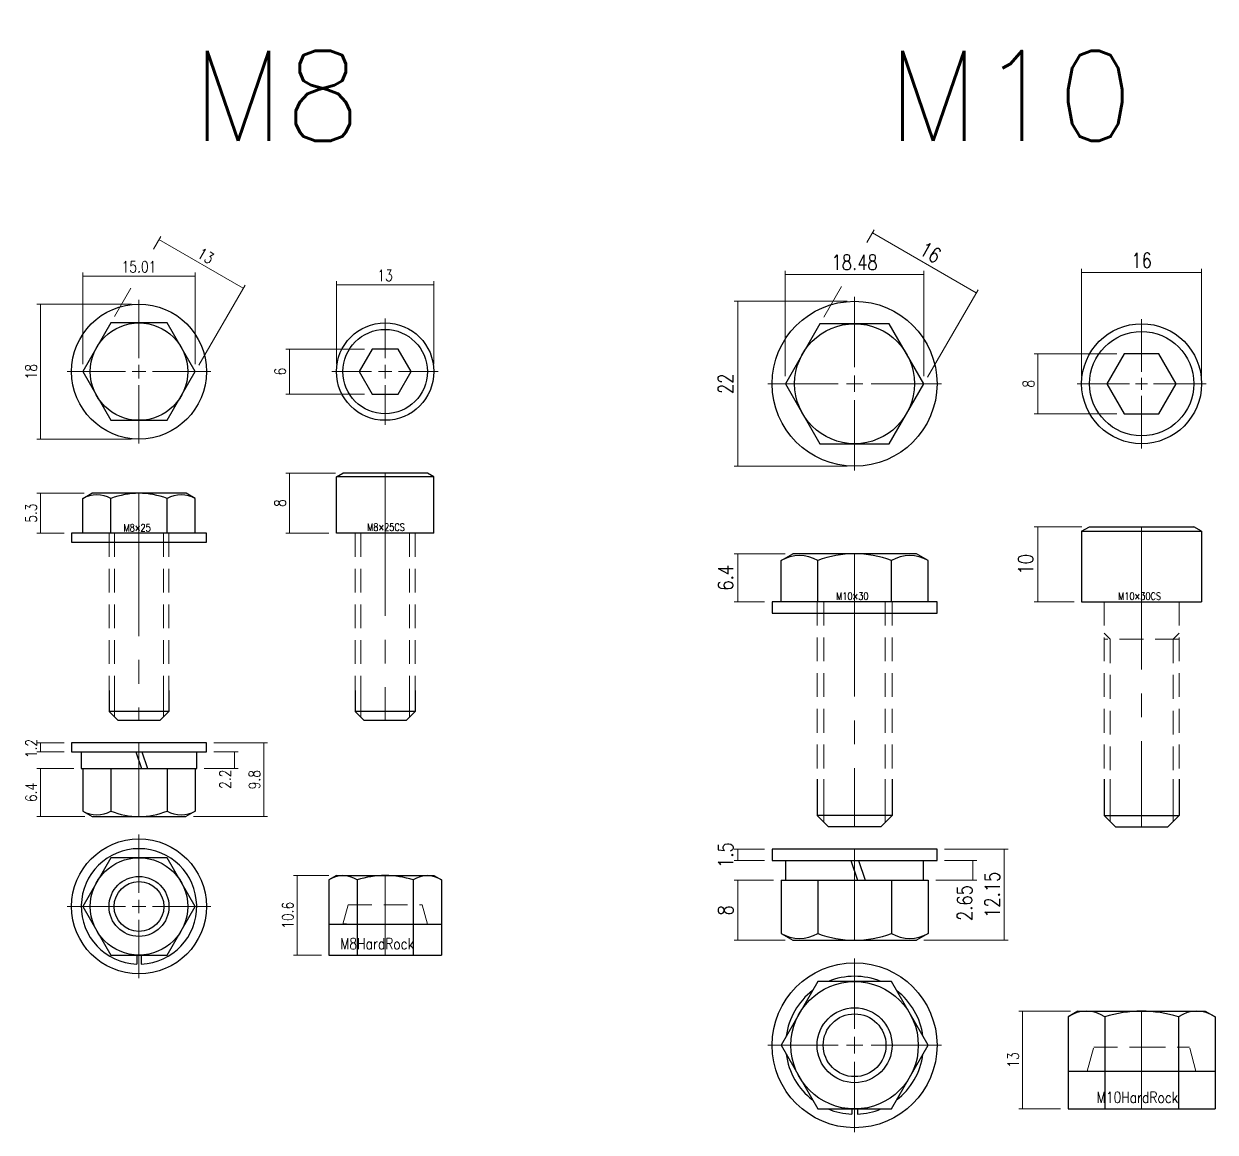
# Model space of a CAD drawing. Header units: millimetres. Extents: x 0 to 10987, y 0 to 7892.
# Drawn here: x 6835.3 to 6994.2, y 6132.2 to 6280 of the extents above; entities that cross this region are included whole.
import ezdxf
from ezdxf import colors
from ezdxf.entities.mleader import LeaderData, LeaderLine
from ezdxf.math import Vec2, Vec3

# ---------------------------------------------------------------- set-up
doc = ezdxf.new("R2010")
doc.units = ezdxf.units.MM
doc.linetypes.add('CENTER2', pattern=[28.575, 19.05, -3.175, 3.175, -3.175])
doc.linetypes.add('HIDDEN2', pattern=[4.7625, 3.175, -1.5875])
for name, color, linetype, lineweight in [('01_外形線', 7, 'Continuous', 25), ('02_細線', 5, 'Continuous', 13), ('03_かくれ線', 6, 'HIDDEN2', 13), ('04_中心線', 1, 'CENTER2', 9), ('06_文字', 7, 'Continuous', 13), ('07_寸法線', 3, 'Continuous', 9)]:
    doc.layers.add(name, color=color, linetype=linetype, lineweight=lineweight)
doc.layers.add('10_補助線', color=8, linetype='Continuous', lineweight=13, plot=False)
doc.styles.add('KSS_TXT', font='txt.shx', dxfattribs={"bigfont": 'extfont2.shx'})
doc.styles.add('寸法用', font='simplex.shx', dxfattribs={"width": 0.8, "bigfont": '@extfont2.shx'})
doc.dimstyles.new('機械製図用', dxfattribs={"dimtxt": 3.5, "dimasz": 3.5, "dimexe": 2, "dimexo": 0, "dimgap": 1.2, "dimtad": 1, "dimdsep": 46, "dimtxsty": '寸法用', "dimblk": 'OPEN30', "dimcen": 0, "dimclrd": 256, "dimclre": 256, "dimclrt": 7, "dimazin": 2, "dimtm": 1e-09, "dimtfac": 0.75, "dimtmove": 0, "dimatfit": 3, "dimldrblk": 'OPEN30', "dimfxl": 1, "dimlwd": -1, "dimlwe": -1, "dimarcsym": 0})

# ---------------------------------------------------------------- blocks, each defined once
blk = doc.blocks.new('_Open30')
at = {"color": 0, "linetype": 'ByBlock', "lineweight": -2}
for p, q in [((-1, 0.268), (0, 0)), ((0, 0), (-1, -0.268)), ((0, 0), (-1, 0))]:
    blk.add_line(p, q, dxfattribs=at)
blk = doc.blocks.new('*D149')
at = {"layer": '07_寸法線', "transparency": 16777216}
for p, q in [((6843.13, 6234.63), (6843.13, 6246.86)), ((6843.13, 6246.36), (6858.14, 6246.36)), ((6858.14, 6234.63), (6858.14, 6246.86))]:
    blk.add_line(p, q, dxfattribs=at)
at = {"layer": 'Defpoints', "color": 0, "transparency": 16777216}
for p in [(6858.14, 6246.36), (6843.13, 6233.63), (6858.14, 6233.63)]:
    blk.add_point(p, dxfattribs=at)
at = {"layer": '07_寸法線', "color": 7, "transparency": 16777216, "insert": (6850.64, 6247.61), "char_height": 1.5, "attachment_point": 5, "style": '寸法用'}
blk.add_mtext('15.01', dxfattribs=at)
blk = doc.blocks.new('_None')
blk = doc.blocks.new('*D150')
at = {"layer": '07_寸法線', "transparency": 16777216}
for p, q in [((6876.98, 6234.63), (6876.98, 6245.71)), ((6889.98, 6234.63), (6889.98, 6245.71)), ((6876.98, 6245.21), (6889.98, 6245.21))]:
    blk.add_line(p, q, dxfattribs=at)
at = {"layer": 'Defpoints', "color": 0, "transparency": 16777216}
for p in [(6889.98, 6245.21), (6876.98, 6233.63), (6889.98, 6233.63)]:
    blk.add_point(p, dxfattribs=at)
at = {"layer": '07_寸法線', "color": 7, "transparency": 16777216, "insert": (6883.48, 6246.46), "char_height": 1.5, "attachment_point": 5, "style": '寸法用'}
blk.add_mtext('13', dxfattribs=at)
blk = doc.blocks.new('*D151')
at = {"layer": '07_寸法線', "transparency": 16777216}
for p, q in [((6852.57, 6249.98), (6853.55, 6251.67)), ((6853.3, 6251.24), (6864.56, 6244.74)), ((6847.39, 6241), (6849.54, 6244.74)), ((6858.64, 6234.5), (6864.81, 6245.17))]:
    blk.add_line(p, q, dxfattribs=at)
at = {"layer": 'Defpoints', "color": 0, "transparency": 16777216}
for p in [(6864.56, 6244.74), (6846.89, 6240.13), (6858.14, 6233.63)]:
    blk.add_point(p, dxfattribs=at)
at = {"layer": '07_寸法線', "color": 7, "transparency": 16777216, "insert": (6859.55, 6249.07), "char_height": 1.5, "attachment_point": 5, "rotation": 330, "style": '寸法用'}
blk.add_mtext('13', dxfattribs=at)
blk = doc.blocks.new('*D152')
at = {"layer": '07_寸法線', "transparency": 16777216}
for p, q in [((6843.34, 6217.4), (6837.01, 6217.4)), ((6837.51, 6212.1), (6837.51, 6217.4)), ((6840.64, 6212.1), (6837.01, 6212.1))]:
    blk.add_line(p, q, dxfattribs=at)
at = {"layer": 'Defpoints', "color": 0, "transparency": 16777216}
for p in [(6837.51, 6217.4), (6844.34, 6217.4), (6841.64, 6212.1)]:
    blk.add_point(p, dxfattribs=at)
at = {"layer": '07_寸法線', "color": 7, "transparency": 16777216, "insert": (6836.26, 6214.75), "char_height": 1.5, "attachment_point": 5, "rotation": 90, "style": '寸法用'}
blk.add_mtext('5.3', dxfattribs=at)
blk = doc.blocks.new('*D153')
at = {"layer": '07_寸法線', "transparency": 16777216}
for p, q in [((6876.85, 6220.1), (6870.22, 6220.1)), ((6870.72, 6212.1), (6870.72, 6220.1)), ((6875.98, 6212.1), (6870.22, 6212.1))]:
    blk.add_line(p, q, dxfattribs=at)
at = {"layer": 'Defpoints', "color": 0, "transparency": 16777216}
for p in [(6870.72, 6220.1), (6877.85, 6220.1), (6876.98, 6212.1)]:
    blk.add_point(p, dxfattribs=at)
at = {"layer": '07_寸法線', "color": 7, "transparency": 16777216, "insert": (6869.47, 6216.1), "char_height": 1.5, "attachment_point": 5, "rotation": 90, "style": '寸法用'}
blk.add_mtext('8', dxfattribs=at)
blk = doc.blocks.new('*D154')
at = {"layer": '07_寸法線', "transparency": 16777216}
for p, q in [((6880.75, 6236.63), (6870.22, 6236.63)), ((6870.72, 6236.63), (6870.72, 6230.63)), ((6880.75, 6230.63), (6870.22, 6230.63))]:
    blk.add_line(p, q, dxfattribs=at)
at = {"layer": 'Defpoints', "color": 0, "transparency": 16777216}
for p in [(6881.75, 6236.63), (6870.72, 6230.63), (6881.75, 6230.63)]:
    blk.add_point(p, dxfattribs=at)
at = {"layer": '07_寸法線', "color": 7, "transparency": 16777216, "insert": (6869.47, 6233.63), "char_height": 1.5, "attachment_point": 5, "rotation": 90, "style": '寸法用'}
blk.add_mtext('6', dxfattribs=at)
blk = doc.blocks.new('*U99')
at = {"layer": '04_中心線', "color": 0, "linetype": 'CENTER2', "transparency": 16777216}
for p, q in [((0, 1.8), (0, 9.59)), ((-9.59, 0), (-1.8, 0)), ((1.8, 0), (9.59, 0)), ((0, -9.59), (0, -1.8))]:
    blk.add_line(p, q, dxfattribs=at)
at = {"layer": '04_中心線', "color": 0, "linetype": 'Continuous', "transparency": 16777216}
for p, q in [((-0.9, 0), (0.9, 0)), ((0, -0.9), (0, 0.9))]:
    blk.add_line(p, q, dxfattribs=at)
blk = doc.blocks.new('*U103')
at = {"layer": '04_中心線', "color": 0, "linetype": 'CENTER2', "transparency": 16777216}
for p, q in [((0, 1.8), (0, 9.59)), ((-9.59, 0), (-1.8, 0)), ((1.8, 0), (9.59, 0)), ((0, -9.59), (0, -1.8))]:
    blk.add_line(p, q, dxfattribs=at)
at = {"layer": '04_中心線', "color": 0, "linetype": 'Continuous', "transparency": 16777216}
for p, q in [((-0.9, 0), (0.9, 0)), ((0, -0.9), (0, 0.9))]:
    blk.add_line(p, q, dxfattribs=at)
blk = doc.blocks.new('*D155')
at = {"layer": '07_寸法線', "transparency": 16777216}
for p, q in [((6840.64, 6184.1), (6837.01, 6184.1)), ((6837.51, 6182.9), (6837.51, 6184.1)), ((6840.64, 6182.9), (6837.01, 6182.9))]:
    blk.add_line(p, q, dxfattribs=at)
at = {"layer": 'Defpoints', "color": 0, "transparency": 16777216}
for p in [(6837.51, 6184.1), (6841.64, 6184.1), (6841.64, 6182.9)]:
    blk.add_point(p, dxfattribs=at)
at = {"layer": '07_寸法線', "color": 7, "transparency": 16777216, "insert": (6836.26, 6183.36), "char_height": 1.5, "attachment_point": 5, "rotation": 90, "style": '寸法用'}
blk.add_mtext('1.2', dxfattribs=at)
blk = doc.blocks.new('*D156')
at = {"layer": '07_寸法線', "transparency": 16777216}
for p, q in [((6860.64, 6182.9), (6863.89, 6182.9)), ((6863.39, 6180.7), (6863.39, 6182.9)), ((6859.34, 6180.7), (6863.89, 6180.7))]:
    blk.add_line(p, q, dxfattribs=at)
at = {"layer": 'Defpoints', "color": 0, "transparency": 16777216}
for p in [(6859.64, 6182.9), (6863.39, 6182.9), (6858.34, 6180.7)]:
    blk.add_point(p, dxfattribs=at)
at = {"layer": '07_寸法線', "color": 7, "transparency": 16777216, "insert": (6862.14, 6179.26), "char_height": 1.5, "attachment_point": 5, "rotation": 90, "style": '寸法用'}
blk.add_mtext('2.2', dxfattribs=at)
blk = doc.blocks.new('*D157')
at = {"layer": '07_寸法線', "transparency": 16777216}
for p, q in [((6841.94, 6180.7), (6837.01, 6180.7)), ((6837.51, 6174.3), (6837.51, 6180.7)), ((6843.39, 6174.3), (6837.01, 6174.3))]:
    blk.add_line(p, q, dxfattribs=at)
at = {"layer": 'Defpoints', "color": 0, "transparency": 16777216}
for p in [(6837.51, 6180.7), (6842.94, 6180.7), (6844.39, 6174.3)]:
    blk.add_point(p, dxfattribs=at)
at = {"layer": '07_寸法線', "color": 7, "transparency": 16777216, "insert": (6836.26, 6177.5), "char_height": 1.5, "attachment_point": 5, "rotation": 90, "style": '寸法用'}
blk.add_mtext('6.4', dxfattribs=at)
blk = doc.blocks.new('*D158')
at = {"layer": '07_寸法線', "transparency": 16777216}
for p, q in [((6860.64, 6184.1), (6867.8, 6184.1)), ((6867.3, 6174.3), (6867.3, 6184.1)), ((6857.89, 6174.3), (6867.8, 6174.3))]:
    blk.add_line(p, q, dxfattribs=at)
at = {"layer": 'Defpoints', "color": 0, "transparency": 16777216}
for p in [(6859.64, 6184.1), (6867.3, 6184.1), (6856.89, 6174.3)]:
    blk.add_point(p, dxfattribs=at)
at = {"layer": '07_寸法線', "color": 7, "transparency": 16777216, "insert": (6866.05, 6179.2), "char_height": 1.5, "attachment_point": 5, "rotation": 90, "style": '寸法用'}
blk.add_mtext('9.8', dxfattribs=at)
blk = doc.blocks.new('*D159')
at = {"layer": '07_寸法線', "transparency": 16777216}
for p, q in [((6849.64, 6242.63), (6837.01, 6242.63)), ((6837.51, 6224.63), (6837.51, 6242.63)), ((6849.64, 6224.63), (6837.01, 6224.63))]:
    blk.add_line(p, q, dxfattribs=at)
at = {"layer": 'Defpoints', "color": 0, "transparency": 16777216}
for p in [(6837.51, 6242.63), (6850.64, 6242.63), (6850.64, 6224.63)]:
    blk.add_point(p, dxfattribs=at)
at = {"layer": '07_寸法線', "color": 7, "transparency": 16777216, "insert": (6836.26, 6233.63), "char_height": 1.5, "attachment_point": 5, "rotation": 90, "style": '寸法用'}
blk.add_mtext('18', dxfattribs=at)
blk = doc.blocks.new('*U96')
at = {"layer": '04_中心線', "color": 0, "linetype": 'CENTER2', "transparency": 16777216}
for p, q in [((0, 1.8), (0, 7.09)), ((-7.09, 0), (-1.8, 0)), ((1.8, 0), (7.09, 0)), ((0, -7.09), (0, -1.8))]:
    blk.add_line(p, q, dxfattribs=at)
at = {"layer": '04_中心線', "color": 0, "linetype": 'Continuous', "transparency": 16777216}
for p, q in [((-0.9, 0), (0.9, 0)), ((0, -0.9), (0, 0.9))]:
    blk.add_line(p, q, dxfattribs=at)
blk = doc.blocks.new('*D160')
at = {"layer": '07_寸法線', "transparency": 16777216}
for p, q in [((6936.88, 6233.01), (6936.88, 6247.09)), ((6936.88, 6246.59), (6955.36, 6246.59)), ((6955.36, 6233.01), (6955.36, 6247.09))]:
    blk.add_line(p, q, dxfattribs=at)
at = {"layer": 'Defpoints', "color": 0, "transparency": 16777216}
for p in [(6955.36, 6246.59), (6936.88, 6232.01), (6955.36, 6232.01)]:
    blk.add_point(p, dxfattribs=at)
at = {"layer": '07_寸法線', "color": 7, "transparency": 16777216, "insert": (6946.12, 6248.21), "char_height": 2, "attachment_point": 5, "style": '寸法用'}
blk.add_mtext('18.48', dxfattribs=at)
blk = doc.blocks.new('*D161')
at = {"layer": '07_寸法線', "transparency": 16777216}
for p, q in [((6976.42, 6233.01), (6976.42, 6247.34)), ((6992.42, 6233.01), (6992.42, 6247.34)), ((6976.42, 6246.84), (6992.42, 6246.84))]:
    blk.add_line(p, q, dxfattribs=at)
at = {"layer": 'Defpoints', "color": 0, "transparency": 16777216}
for p in [(6992.42, 6246.84), (6976.42, 6232.01), (6992.42, 6232.01)]:
    blk.add_point(p, dxfattribs=at)
at = {"layer": '07_寸法線', "color": 7, "transparency": 16777216, "insert": (6984.42, 6248.46), "char_height": 2, "attachment_point": 5, "style": '寸法用'}
blk.add_mtext('16', dxfattribs=at)
blk = doc.blocks.new('*D162')
at = {"layer": '07_寸法線', "transparency": 16777216}
for p, q in [((6947.75, 6250.84), (6948.75, 6252.56)), ((6948.5, 6252.13), (6962.35, 6244.13)), ((6942, 6240.88), (6944.36, 6244.97)), ((6955.86, 6232.88), (6962.6, 6244.56))]:
    blk.add_line(p, q, dxfattribs=at)
at = {"layer": 'Defpoints', "color": 0, "transparency": 16777216}
for p in [(6962.35, 6244.13), (6941.5, 6240.01), (6955.36, 6232.01)]:
    blk.add_point(p, dxfattribs=at)
at = {"layer": '07_寸法線', "color": 7, "transparency": 16777216, "insert": (6956.24, 6249.53), "char_height": 2, "attachment_point": 5, "rotation": 330, "style": '寸法用'}
blk.add_mtext('16', dxfattribs=at)
blk = doc.blocks.new('*D163')
at = {"layer": '07_寸法線', "transparency": 16777216}
for p, q in [((6936.87, 6209.33), (6930.04, 6209.33)), ((6930.54, 6202.93), (6930.54, 6209.33)), ((6934.12, 6202.93), (6930.04, 6202.93))]:
    blk.add_line(p, q, dxfattribs=at)
at = {"layer": 'Defpoints', "color": 0, "transparency": 16777216}
for p in [(6930.54, 6209.33), (6937.87, 6209.33), (6935.12, 6202.93)]:
    blk.add_point(p, dxfattribs=at)
at = {"layer": '07_寸法線', "color": 7, "transparency": 16777216, "insert": (6928.91, 6206.13), "char_height": 2, "attachment_point": 5, "rotation": 90, "style": '寸法用'}
blk.add_mtext('6.4', dxfattribs=at)
blk = doc.blocks.new('*D128')
at = {"layer": '07_寸法線', "transparency": 16777216}
for p, q in [((6976.46, 6212.93), (6970.09, 6212.93)), ((6970.59, 6202.93), (6970.59, 6212.93)), ((6975.42, 6202.93), (6970.09, 6202.93))]:
    blk.add_line(p, q, dxfattribs=at)
at = {"layer": 'Defpoints', "color": 0, "transparency": 16777216}
for p in [(6970.59, 6212.93), (6977.46, 6212.93), (6976.42, 6202.93)]:
    blk.add_point(p, dxfattribs=at)
at = {"layer": '07_寸法線', "color": 7, "transparency": 16777216, "insert": (6968.96, 6207.93), "char_height": 2, "attachment_point": 5, "rotation": 90, "style": '寸法用'}
blk.add_mtext('10', dxfattribs=at)
blk = doc.blocks.new('*D129')
at = {"layer": '07_寸法線', "transparency": 16777216}
for p, q in [((6981.11, 6236.01), (6970.09, 6236.01)), ((6970.59, 6236.01), (6970.59, 6228.01)), ((6981.11, 6228.01), (6970.09, 6228.01))]:
    blk.add_line(p, q, dxfattribs=at)
at = {"layer": 'Defpoints', "color": 0, "transparency": 16777216}
for p in [(6982.11, 6236.01), (6970.59, 6228.01), (6982.11, 6228.01)]:
    blk.add_point(p, dxfattribs=at)
at = {"layer": '07_寸法線', "color": 7, "transparency": 16777216, "insert": (6969.34, 6232.01), "char_height": 1.5, "attachment_point": 5, "rotation": 90, "style": '寸法用'}
blk.add_mtext('8', dxfattribs=at)
blk = doc.blocks.new('*U97')
at = {"layer": '04_中心線', "color": 0, "linetype": 'CENTER2', "transparency": 16777216}
for p, q in [((0, 2.2), (0, 11.59)), ((-11.59, 0), (-2.2, 0)), ((2.2, 0), (11.59, 0)), ((0, -11.59), (0, -2.2))]:
    blk.add_line(p, q, dxfattribs=at)
at = {"layer": '04_中心線', "color": 0, "linetype": 'Continuous', "transparency": 16777216}
for p, q in [((-1.1, 0), (1.1, 0)), ((0, -1.1), (0, 1.1))]:
    blk.add_line(p, q, dxfattribs=at)
blk = doc.blocks.new('*U98')
at = {"layer": '04_中心線', "color": 0, "linetype": 'CENTER2', "transparency": 16777216}
for p, q in [((0, 2.2), (0, 11.59)), ((-11.59, 0), (-2.2, 0)), ((2.2, 0), (11.59, 0)), ((0, -11.59), (0, -2.2))]:
    blk.add_line(p, q, dxfattribs=at)
at = {"layer": '04_中心線', "color": 0, "linetype": 'Continuous', "transparency": 16777216}
for p, q in [((-1.1, 0), (1.1, 0)), ((0, -1.1), (0, 1.1))]:
    blk.add_line(p, q, dxfattribs=at)
blk = doc.blocks.new('*D130')
at = {"layer": '07_寸法線', "transparency": 16777216}
for p, q in [((6945.12, 6243.01), (6930.04, 6243.01)), ((6930.54, 6221.01), (6930.54, 6243.01)), ((6945.12, 6221.01), (6930.04, 6221.01))]:
    blk.add_line(p, q, dxfattribs=at)
at = {"layer": 'Defpoints', "color": 0, "transparency": 16777216}
for p in [(6930.54, 6243.01), (6946.12, 6243.01), (6946.12, 6221.01)]:
    blk.add_point(p, dxfattribs=at)
at = {"layer": '07_寸法線', "color": 7, "transparency": 16777216, "insert": (6928.91, 6232.01), "char_height": 2, "attachment_point": 5, "rotation": 90, "style": '寸法用'}
blk.add_mtext('22', dxfattribs=at)
blk = doc.blocks.new('*D131')
at = {"layer": '07_寸法線', "transparency": 16777216}
for p, q in [((6934.12, 6169.93), (6930.04, 6169.93)), ((6930.54, 6168.43), (6930.54, 6169.93)), ((6934.12, 6168.43), (6930.04, 6168.43))]:
    blk.add_line(p, q, dxfattribs=at)
at = {"layer": 'Defpoints', "color": 0, "transparency": 16777216}
for p in [(6930.54, 6169.93), (6935.12, 6169.93), (6935.12, 6168.43)]:
    blk.add_point(p, dxfattribs=at)
at = {"layer": '07_寸法線', "color": 7, "transparency": 16777216, "insert": (6928.91, 6169.14), "char_height": 2, "attachment_point": 5, "rotation": 90, "style": '寸法用'}
blk.add_mtext('1.5', dxfattribs=at)
blk = doc.blocks.new('*D132')
at = {"layer": '07_寸法線', "transparency": 16777216}
for p, q in [((6935.31, 6165.78), (6930.04, 6165.78)), ((6930.54, 6157.78), (6930.54, 6165.78)), ((6936.87, 6157.78), (6930.04, 6157.78))]:
    blk.add_line(p, q, dxfattribs=at)
at = {"layer": 'Defpoints', "color": 0, "transparency": 16777216}
for p in [(6930.54, 6165.78), (6936.31, 6165.78), (6937.87, 6157.78)]:
    blk.add_point(p, dxfattribs=at)
at = {"layer": '07_寸法線', "color": 7, "transparency": 16777216, "insert": (6928.91, 6161.78), "char_height": 2, "attachment_point": 5, "rotation": 90, "style": '寸法用'}
blk.add_mtext('8', dxfattribs=at)
blk = doc.blocks.new('*D133')
at = {"layer": '07_寸法線', "transparency": 16777216}
for p, q in [((6958.12, 6169.93), (6966.6, 6169.93)), ((6966.1, 6157.78), (6966.1, 6169.93)), ((6955.37, 6157.78), (6966.6, 6157.78))]:
    blk.add_line(p, q, dxfattribs=at)
at = {"layer": 'Defpoints', "color": 0, "transparency": 16777216}
for p in [(6957.12, 6169.93), (6966.1, 6169.93), (6954.37, 6157.78)]:
    blk.add_point(p, dxfattribs=at)
at = {"layer": '07_寸法線', "color": 7, "transparency": 16777216, "insert": (6964.48, 6163.85), "char_height": 2, "attachment_point": 5, "rotation": 90, "style": '寸法用'}
blk.add_mtext('12.15', dxfattribs=at)
blk = doc.blocks.new('*D134')
at = {"layer": '07_寸法線', "transparency": 16777216}
for p, q in [((6958.12, 6168.43), (6962.42, 6168.43)), ((6961.92, 6165.78), (6961.92, 6168.43)), ((6956.94, 6165.78), (6962.42, 6165.78))]:
    blk.add_line(p, q, dxfattribs=at)
at = {"layer": 'Defpoints', "color": 0, "transparency": 16777216}
for p in [(6957.12, 6168.43), (6961.92, 6168.43), (6955.94, 6165.78)]:
    blk.add_point(p, dxfattribs=at)
at = {"layer": '07_寸法線', "color": 7, "transparency": 16777216, "insert": (6960.82, 6162.75), "char_height": 2, "attachment_point": 5, "rotation": 90, "style": '寸法用'}
blk.add_mtext('2.65', dxfattribs=at)
blk = doc.blocks.new('*D141')
at = {"layer": '07_寸法線', "transparency": 16777216}
for p, q in [((6875.98, 6166.41), (6871.25, 6166.41)), ((6871.75, 6155.81), (6871.75, 6166.41)), ((6874.98, 6155.81), (6871.25, 6155.81))]:
    blk.add_line(p, q, dxfattribs=at)
at = {"layer": 'Defpoints', "color": 0, "transparency": 16777216}
for p in [(6871.75, 6166.41), (6876.98, 6166.41), (6875.98, 6155.81)]:
    blk.add_point(p, dxfattribs=at)
at = {"layer": '07_寸法線', "color": 7, "transparency": 16777216, "insert": (6870.5, 6161.11), "char_height": 1.5, "attachment_point": 5, "rotation": 90, "style": '寸法用'}
blk.add_mtext('10.6', dxfattribs=at)
blk = doc.blocks.new('*D142')
at = {"layer": '07_寸法線', "transparency": 16777216}
for p, q in [((6974.92, 6148.32), (6968.03, 6148.32)), ((6968.53, 6135.32), (6968.53, 6148.32)), ((6973.6, 6135.32), (6968.03, 6135.32))]:
    blk.add_line(p, q, dxfattribs=at)
at = {"layer": 'Defpoints', "color": 0, "transparency": 16777216}
for p in [(6968.53, 6148.32), (6975.92, 6148.32), (6974.6, 6135.32)]:
    blk.add_point(p, dxfattribs=at)
at = {"layer": '07_寸法線', "color": 7, "transparency": 16777216, "insert": (6967.28, 6141.82), "char_height": 1.5, "attachment_point": 5, "rotation": 90, "style": '寸法用'}
blk.add_mtext('13', dxfattribs=at)
blk = doc.blocks.new('*U92')
at = {"layer": '04_中心線', "color": 0, "linetype": 'CENTER2', "transparency": 16777216}
for p, q in [((0, 1.6), (0, 8.62)), ((-8.62, 0), (-1.6, 0)), ((1.6, 0), (8.62, 0)), ((0, -8.62), (0, -1.6))]:
    blk.add_line(p, q, dxfattribs=at)
at = {"layer": '04_中心線', "color": 0, "linetype": 'Continuous', "transparency": 16777216}
for p, q in [((-0.8, 0), (0.8, 0)), ((0, -0.8), (0, 0.8))]:
    blk.add_line(p, q, dxfattribs=at)

msp = doc.modelspace()

# ---------------------------------------------------------------- linework, layer by layer
at = {"layer": '01_外形線'}
for p, q in [((6876.981, 6219.596), (6877.847, 6220.096)), ((6889.981, 6219.596), (6876.981, 6219.596)), ((6876.981, 6212.096), (6876.981, 6219.596)), ((6889.115, 6220.096), (6877.847, 6220.096)), ((6889.981, 6219.596), (6889.115, 6220.096)), ((6889.981, 6212.096), (6889.981, 6219.596)), ((6843.134, 6216.7), (6844.339, 6217.396)), ((6856.939, 6217.396), (6844.339, 6217.396)), ((6858.145, 6216.7), (6856.939, 6217.396)), ((6843.134, 6212.096), (6843.134, 6216.7)), ((6846.886, 6212.096), (6846.886, 6216.7)), ((6854.392, 6212.096), (6854.392, 6216.7)), ((6858.145, 6212.096), (6858.145, 6216.7)), ((6976.42, 6212.33), (6977.459, 6212.93)), ((6976.42, 6212.33), (6992.42, 6212.33)), ((6976.42, 6212.33), (6976.42, 6202.93)), ((6977.459, 6212.93), (6991.381, 6212.93)), ((6992.42, 6212.33), (6991.381, 6212.93)), ((6992.42, 6212.33), (6992.42, 6202.93)), ((6859.639, 6212.096), (6841.639, 6212.096)), ((6841.639, 6212.096), (6841.639, 6210.896)), ((6841.639, 6210.896), (6859.639, 6210.896)), ((6859.639, 6210.896), (6859.639, 6212.096)), ((6889.981, 6212.096), (6876.981, 6212.096)), ((6936.307, 6208.426), (6937.872, 6209.33)), ((6954.372, 6209.33), (6937.872, 6209.33)), ((6955.937, 6208.426), (6954.372, 6209.33)), ((6936.307, 6202.93), (6936.307, 6208.426)), ((6941.214, 6202.93), (6941.214, 6208.426)), ((6951.029, 6202.93), (6951.029, 6208.426)), ((6955.937, 6202.93), (6955.937, 6208.426)), ((6957.122, 6202.93), (6935.122, 6202.93)), ((6935.122, 6202.93), (6935.122, 6201.43)), ((6957.122, 6201.43), (6957.122, 6202.93)), ((6976.42, 6202.93), (6992.42, 6202.93)), ((6935.122, 6201.43), (6957.122, 6201.43)), ((6846.639, 6191.096), (6846.639, 6188.296)), ((6854.639, 6191.096), (6854.639, 6188.296)), ((6879.481, 6191.096), (6879.481, 6188.296)), ((6887.481, 6191.096), (6887.481, 6188.296)), ((6854.639, 6188.296), (6846.639, 6188.296)), ((6846.639, 6188.296), (6847.839, 6187.096)), ((6853.439, 6187.096), (6847.839, 6187.096)), ((6854.639, 6188.296), (6853.439, 6187.096)), ((6887.481, 6188.296), (6879.481, 6188.296)), ((6879.481, 6188.296), (6880.681, 6187.096)), ((6886.281, 6187.096), (6880.681, 6187.096)), ((6887.481, 6188.296), (6886.281, 6187.096)), ((6859.639, 6184.096), (6841.639, 6184.096)), ((6841.639, 6184.096), (6841.639, 6182.896)), ((6859.639, 6182.896), (6859.639, 6184.096)), ((6841.639, 6182.896), (6859.639, 6182.896)), ((6842.939, 6182.896), (6842.939, 6180.696)), ((6850.239, 6182.896), (6850.967, 6180.696)), ((6851.039, 6182.896), (6851.767, 6180.696)), ((6858.339, 6180.696), (6858.339, 6182.896)), ((6842.939, 6180.696), (6858.339, 6180.696)), ((6843.134, 6180.696), (6843.134, 6175.021)), ((6846.886, 6180.696), (6846.886, 6175.021)), ((6854.392, 6180.696), (6854.392, 6175.021)), ((6858.145, 6180.696), (6858.145, 6175.021)), ((6941.122, 6179.28), (6941.122, 6174.43)), ((6951.122, 6179.28), (6951.122, 6174.43)), ((6979.42, 6179.28), (6979.42, 6174.43)), ((6989.42, 6179.28), (6989.42, 6174.43)), ((6843.134, 6175.021), (6844.389, 6174.296)), ((6844.389, 6174.296), (6856.889, 6174.296)), ((6858.145, 6175.021), (6856.889, 6174.296)), ((6941.122, 6174.43), (6942.622, 6172.93)), ((6951.122, 6174.43), (6941.122, 6174.43)), ((6951.122, 6174.43), (6949.622, 6172.93)), ((6979.42, 6174.43), (6989.42, 6174.43)), ((6980.92, 6172.93), (6979.42, 6174.43)), ((6989.42, 6174.43), (6987.92, 6172.93)), ((6949.622, 6172.93), (6942.622, 6172.93)), ((6980.92, 6172.93), (6987.92, 6172.93)), ((6957.122, 6169.93), (6935.122, 6169.93)), ((6935.122, 6169.93), (6935.122, 6168.43)), ((6957.122, 6168.43), (6957.122, 6169.93)), ((6935.122, 6168.43), (6957.122, 6168.43)), ((6936.922, 6168.43), (6936.922, 6165.78)), ((6945.622, 6168.43), (6946.532, 6165.78)), ((6946.622, 6168.43), (6947.532, 6165.78)), ((6955.322, 6165.78), (6955.322, 6168.43)), ((6876.981, 6166.41), (6875.975, 6165.829)), ((6876.981, 6166.41), (6889.981, 6166.41)), ((6889.981, 6166.41), (6890.986, 6165.829)), ((6875.975, 6165.829), (6875.975, 6159.91)), ((6879.728, 6165.829), (6879.728, 6159.91)), ((6887.234, 6165.829), (6887.234, 6159.91)), ((6890.986, 6165.829), (6890.986, 6159.91)), ((6936.307, 6165.78), (6955.937, 6165.78)), ((6936.307, 6165.78), (6936.307, 6158.683)), ((6941.214, 6165.78), (6941.214, 6158.683)), ((6951.029, 6165.78), (6951.029, 6158.683)), ((6955.937, 6165.78), (6955.937, 6158.683)), ((6875.976, 6159.91), (6890.987, 6159.91)), ((6875.976, 6159.91), (6875.976, 6155.81)), ((6879.729, 6159.91), (6879.729, 6155.81)), ((6887.234, 6159.91), (6887.234, 6155.81)), ((6890.987, 6159.91), (6890.987, 6155.81)), ((6936.307, 6158.683), (6937.872, 6157.78)), ((6955.937, 6158.683), (6954.372, 6157.78)), ((6937.872, 6157.78), (6954.372, 6157.78)), ((6875.976, 6155.81), (6890.987, 6155.81)), ((6875.976, 6155.81), (6890.987, 6155.81)), ((6975.92, 6148.317), (6974.605, 6147.557)), ((6974.605, 6147.557), (6974.605, 6140.317)), ((6975.92, 6148.317), (6992.92, 6148.317)), ((6979.513, 6147.557), (6979.513, 6140.317)), ((6989.327, 6147.557), (6989.327, 6140.317)), ((6992.92, 6148.317), (6994.235, 6147.557)), ((6994.235, 6147.557), (6994.235, 6140.317)), ((6974.605, 6140.317), (6994.235, 6140.317)), ((6974.605, 6140.317), (6974.605, 6135.317)), ((6979.512, 6140.317), (6979.512, 6135.317)), ((6989.327, 6140.317), (6989.327, 6135.317)), ((6994.235, 6140.317), (6994.235, 6135.317)), ((6974.605, 6135.317), (6994.235, 6135.317))]:
    msp.add_line(p, q, dxfattribs=at)
for points in [[(6846.886, 6240.133), (6843.134, 6233.633), (6846.886, 6227.133), (6854.392, 6227.133), (6858.145, 6233.633), (6854.392, 6240.133)], [(6941.503, 6240.015), (6936.884, 6232.015), (6941.503, 6224.015), (6950.741, 6224.015), (6955.36, 6232.015), (6950.741, 6240.015)], [(6886.945, 6233.633), (6885.213, 6236.633), (6881.749, 6236.633), (6880.017, 6233.633), (6881.749, 6230.633), (6885.213, 6230.633)], [(6982.11, 6228.015), (6986.729, 6228.015), (6989.039, 6232.015), (6986.729, 6236.015), (6982.11, 6236.015), (6979.801, 6232.015)], [(6846.886, 6168.796), (6843.134, 6162.296), (6846.886, 6155.796), (6854.392, 6155.796), (6858.145, 6162.296), (6854.392, 6168.796)], [(6877.868, 6159.91), (6878.332, 6159.91), (6878.332, 6159.91), (6877.868, 6159.91)], [(6951.029, 6152.28), (6941.214, 6152.28), (6936.307, 6143.78), (6941.214, 6135.28), (6951.029, 6135.28), (6955.937, 6143.78)]]:
    msp.add_lwpolyline(points, close=True, dxfattribs=at)
for points in [[(6850.339, 6155.796), (6850.339, 6154.602)], [(6850.939, 6155.796), (6850.939, 6154.602)], [(6945.747, 6135.28), (6945.747, 6134.587)], [(6946.497, 6135.28), (6946.497, 6134.587)]]:
    msp.add_lwpolyline(points, dxfattribs=at)
for centre, radius in [((6850.639, 6233.633), 9), ((6946.122, 6232.015), 11), ((6850.639, 6233.633), 6.5), ((6883.481, 6233.633), 6.5), ((6946.122, 6232.015), 8), ((6984.42, 6232.015), 8), ((6883.481, 6233.633), 5.634), ((6984.42, 6232.015), 6.961), ((6850.639, 6162.296), 9), ((6850.639, 6162.296), 6.5), ((6850.639, 6162.296), 4), ((6850.639, 6162.296), 3.324), ((6946.122, 6143.78), 11), ((6946.122, 6143.78), 8.5), ((6946.122, 6143.78), 5), ((6946.122, 6143.78), 4.188)]:
    msp.add_circle(centre, radius, dxfattribs=at)
for centre, radius, start, end in [((6845.01, 6213.45), 3.753, 60.00001, 119.99999), ((6850.639, 6206.931), 10.465, 68.98558, 111.01442), ((6856.268, 6213.45), 3.753, 60.00001, 119.99999), ((6946.122, 6195.55), 13.779, 69.136, 110.864), ((6938.761, 6204.176), 4.907, 60.00001, 119.99999), ((6953.483, 6204.176), 4.907, 60.00001, 119.99999), ((6845.01, 6178.271), 3.753, 240.00001, 299.99999), ((6850.639, 6184.373), 10.077, 248.13461, 291.86539), ((6856.268, 6178.271), 3.753, 240.00001, 299.99999), ((6850.639, 6162.296), 7.7, 272.23287, 267.76713), ((6877.852, 6163.087), 3.323, 55.61575, 124.38425), ((6883.481, 6153.991), 12.419, 90, 107.58795), ((6883.481, 6153.991), 12.419, 72.41205, 90), ((6889.11, 6163.087), 3.323, 55.61575, 124.38425), ((6938.761, 6162.933), 4.907, 240.00001, 299.99999), ((6946.122, 6171.559), 13.779, 249.136, 290.864), ((6953.483, 6162.933), 4.907, 240.00001, 299.99999), ((6946.122, 6143.78), 9.2, 67.50502, 112.49498), ((6946.122, 6143.78), 9.2, 127.50502, 172.49498), ((6946.122, 6143.78), 9.2, 7.50502, 52.49498), ((6977.059, 6143.972), 4.345, 55.61575, 124.38425), ((6984.42, 6132.076), 16.241, 90, 107.58795), ((6984.42, 6132.076), 16.241, 72.41205, 90), ((6991.781, 6143.972), 4.345, 55.61575, 124.38425), ((6946.122, 6143.78), 9.2, 187.50502, 232.49498), ((6946.122, 6143.78), 9.2, 307.50502, 352.49498), ((6946.122, 6143.78), 9.2, 247.50502, 267.66393), ((6946.122, 6143.78), 9.2, 272.33607, 292.49498)]:
    msp.add_arc(centre, radius, start, end, dxfattribs=at)
at = {"layer": '02_細線'}
for p, q in [((6847.389, 6191.096), (6847.389, 6187.546)), ((6853.889, 6191.096), (6853.889, 6187.546)), ((6880.231, 6191.096), (6880.231, 6187.546)), ((6886.731, 6191.096), (6886.731, 6187.546)), ((6942.022, 6179.28), (6942.022, 6173.53)), ((6950.222, 6179.28), (6950.222, 6173.53)), ((6980.232, 6179.28), (6980.232, 6173.618)), ((6988.608, 6179.28), (6988.608, 6173.618))]:
    msp.add_line(p, q, dxfattribs=at)
at = {"layer": '03_かくれ線'}
for p, q in [((6846.639, 6212.096), (6846.639, 6191.096)), ((6847.389, 6212.096), (6847.389, 6191.096)), ((6853.889, 6212.096), (6853.889, 6191.096)), ((6854.639, 6212.096), (6854.639, 6191.096)), ((6879.481, 6212.096), (6879.481, 6191.096)), ((6880.231, 6212.096), (6880.231, 6191.096)), ((6886.731, 6212.096), (6886.731, 6191.096)), ((6887.481, 6212.096), (6887.481, 6191.096)), ((6941.122, 6202.93), (6941.122, 6179.28)), ((6942.022, 6202.93), (6942.022, 6179.28)), ((6950.222, 6202.93), (6950.222, 6179.28)), ((6951.122, 6202.93), (6951.122, 6179.28)), ((6979.42, 6202.93), (6979.42, 6179.28)), ((6989.42, 6202.93), (6989.42, 6179.28)), ((6980.232, 6197.93), (6979.42, 6198.742)), ((6988.608, 6197.93), (6989.42, 6198.742)), ((6989.42, 6197.93), (6979.42, 6197.93)), ((6980.232, 6197.93), (6980.232, 6179.28)), ((6988.608, 6197.93), (6988.608, 6179.28)), ((6877.832, 6159.91), (6878.534, 6162.51)), ((6878.534, 6162.51), (6888.435, 6162.51)), ((6889.132, 6159.91), (6888.435, 6162.51)), ((6977.17, 6140.317), (6978.034, 6143.517)), ((6978.034, 6143.517), (6984.42, 6143.517)), ((6984.42, 6143.517), (6990.813, 6143.517)), ((6991.67, 6140.317), (6990.813, 6143.517))]:
    msp.add_line(p, q, dxfattribs=at)
at = {"layer": '04_中心線'}
for p, q in [((6883.481, 6220.096), (6883.481, 6187.096)), ((6850.639, 6217.396), (6850.639, 6187.096)), ((6984.42, 6212.93), (6984.42, 6172.93)), ((6946.122, 6209.33), (6946.122, 6172.93)), ((6850.639, 6174.296), (6850.639, 6184.096)), ((6946.122, 6157.78), (6946.122, 6169.93)), ((6883.482, 6155.81), (6883.481, 6166.41)), ((6984.42, 6148.317), (6984.42, 6135.317))]:
    msp.add_line(p, q, dxfattribs=at)

# ---------------------------------------------------------------- block references
at = {"layer": '04_中心線', "linetype": 'CENTER2'}
for name, p in [('*U103', (6850.639, 6233.633)), ('*U98', (6946.122, 6232.015)), ('*U96', (6883.481, 6233.633)), ('*U92', (6984.42, 6232.015)), ('*U99', (6850.639, 6162.296)), ('*U97', (6946.122, 6143.78))]:
    msp.add_blockref(name, p, dxfattribs=at)

# ---------------------------------------------------------------- texts
at = {"layer": '10_補助線', "style": '寸法用', "width": 0.8}
for s, p in [('M8×25', (6848.576, 6212.296)), ('M8×25CS', (6881.079, 6212.372)), ('M10×30', (6943.662, 6203.18)), ('M10×30CS', (6981.293, 6203.18))]:
    msp.add_text(s, height=1, dxfattribs=at).set_placement(p)
at = {"layer": '10_補助線', "ltscale": 2, "style": '寸法用', "width": 0.8}
for s, p in [('M8HardRock', (6877.476, 6156.573)), ('M10HardRock', (6978.414, 6136.079))]:
    msp.add_text(s, height=1.5, dxfattribs=at).set_placement(p)

# ---------------------------------------------------------------- dimensions: what is measured, and where the dimension line sits
at = {"layer": '07_寸法線'}
for p1, p2, distance, override, picture, middle in [((6941.503, 6240.015), (6955.36, 6232.015), 13.986, {"dimscale": 0, "dimtxt": 2, "dimexe": 0.5, "dimexo": 1, "dimgap": 0.625, "dimblk1": 'None', "dimblk2": 'None', "dimsah": 1}, '*D162', (6956.237, 6249.534)), ((6846.886, 6240.133), (6858.145, 6233.633), 12.828, {"dimtxt": 1.5, "dimexe": 0.5, "dimexo": 1, "dimgap": 0.5, "dimblk1": 'None', "dimblk2": 'None', "dimsah": 1}, '*D151', (6859.554, 6249.074)), ((6881.749, 6236.633), (6881.749, 6230.633), -11.025, {"dimtxt": 1.5, "dimexe": 0.5, "dimexo": 1, "dimgap": 0.5, "dimblk1": 'None', "dimblk2": 'None', "dimsah": 1}, '*D154', (6869.474, 6233.633)), ((6982.11, 6236.015), (6982.11, 6228.015), -11.525, {"dimtxt": 1.5, "dimexe": 0.5, "dimexo": 1, "dimgap": 0.5, "dimblk1": 'None', "dimblk2": 'None', "dimsah": 1}, '*D129', (6969.336, 6232.015))]:
    dim = msp.add_aligned_dim(p1=p1, p2=p2, distance=distance, dimstyle='機械製図用', override=override, dxfattribs=at)
    dim.commit()
    dim.dimension.update_dxf_attribs({"geometry": picture, "text_midpoint": middle})
for base, p1, p2, override, picture, middle in [((6955.36, 6246.589), (6936.884, 6232.015), (6955.36, 6232.015), {"dimscale": 0, "dimtxt": 2, "dimexe": 0.5, "dimexo": 1, "dimgap": 0.625, "dimblk1": 'None', "dimblk2": 'None', "dimsah": 1, "dimtix": 0, "dimtofl": 1, "dimtmove": 0, "dimatfit": 3}, '*D160', (6946.122, 6248.214)), ((6992.42, 6246.839), (6976.42, 6232.015), (6992.42, 6232.015), {"dimscale": 0, "dimtxt": 2, "dimexe": 0.5, "dimexo": 1, "dimgap": 0.625, "dimblk1": 'None', "dimblk2": 'None', "dimsah": 1}, '*D161', (6984.42, 6248.464)), ((6858.145, 6246.36), (6843.134, 6233.633), (6858.145, 6233.633), {"dimtxt": 1.5, "dimexe": 0.5, "dimexo": 1, "dimgap": 0.5, "dimblk1": 'None', "dimblk2": 'None', "dimsah": 1}, '*D149', (6850.639, 6247.61)), ((6889.981, 6245.212), (6876.981, 6233.633), (6889.981, 6233.633), {"dimtxt": 1.5, "dimexe": 0.5, "dimexo": 1, "dimgap": 0.5, "dimblk1": 'None', "dimblk2": 'None', "dimsah": 1}, '*D150', (6883.481, 6246.462))]:
    dim = msp.add_linear_dim(base=base, p1=p1, p2=p2, dimstyle='機械製図用', override=override, dxfattribs=at)
    dim.commit()
    dim.dimension.update_dxf_attribs({"geometry": picture, "text_midpoint": middle})
for base, p1, p2, override, picture, middle in [((6837.506, 6242.633), (6850.639, 6224.633), (6850.639, 6242.633), {"dimtxt": 1.5, "dimexe": 0.5, "dimexo": 1, "dimgap": 0.5, "dimblk1": 'None', "dimblk2": 'None', "dimsah": 1}, '*D159', (6836.256, 6233.633)), ((6930.536, 6243.015), (6946.122, 6221.015), (6946.122, 6243.015), {"dimscale": 0, "dimtxt": 2, "dimexe": 0.5, "dimexo": 1, "dimgap": 0.625, "dimblk1": 'None', "dimblk2": 'None', "dimsah": 1}, '*D130', (6928.911, 6232.015)), ((6870.724, 6220.096), (6876.981, 6212.096), (6877.847, 6220.096), {"dimtxt": 1.5, "dimexe": 0.5, "dimexo": 1, "dimgap": 0.5, "dimblk1": 'None', "dimblk2": 'None', "dimsah": 1}, '*D153', (6869.474, 6216.096)), ((6837.506, 6217.396), (6841.639, 6212.096), (6844.339, 6217.396), {"dimtxt": 1.5, "dimexe": 0.5, "dimexo": 1, "dimgap": 0.5, "dimblk1": 'None', "dimblk2": 'None', "dimsah": 1}, '*D152', (6836.256, 6214.746)), ((6970.586, 6212.93), (6976.42, 6202.93), (6977.459, 6212.93), {"dimscale": 0, "dimtxt": 2, "dimexe": 0.5, "dimexo": 1, "dimgap": 0.625, "dimblk1": 'None', "dimblk2": 'None', "dimsah": 1}, '*D128', (6968.961, 6207.93)), ((6930.536, 6209.33), (6935.122, 6202.93), (6937.872, 6209.33), {"dimscale": 0, "dimtxt": 2, "dimexe": 0.5, "dimexo": 1, "dimgap": 0.625, "dimblk1": 'None', "dimblk2": 'None', "dimsah": 1}, '*D163', (6928.911, 6206.13)), ((6867.299, 6184.096), (6856.889, 6174.296), (6859.639, 6184.096), {"dimtxt": 1.5, "dimexe": 0.5, "dimexo": 1, "dimgap": 0.5, "dimblk1": 'None', "dimblk2": 'None', "dimsah": 1}, '*D158', (6866.049, 6179.196)), ((6837.506, 6180.696), (6844.389, 6174.296), (6842.939, 6180.696), {"dimtxt": 1.5, "dimexe": 0.5, "dimexo": 1, "dimgap": 0.5, "dimblk1": 'None', "dimblk2": 'None', "dimsah": 1}, '*D157', (6836.256, 6177.496)), ((6966.104, 6169.93), (6954.372, 6157.78), (6957.122, 6169.93), {"dimscale": 0, "dimtxt": 2, "dimexe": 0.5, "dimexo": 1, "dimgap": 0.625, "dimblk1": 'None', "dimblk2": 'None', "dimsah": 1}, '*D133', (6964.479, 6163.855)), ((6871.755, 6166.41), (6875.976, 6155.81), (6876.981, 6166.41), {"dimtxt": 1.5, "dimexe": 0.5, "dimexo": 1, "dimgap": 0.5, "dimblk1": 'None', "dimblk2": 'None', "dimsah": 1}, '*D141', (6870.505, 6161.11)), ((6930.536, 6165.78), (6937.872, 6157.78), (6936.307, 6165.78), {"dimscale": 0, "dimtxt": 2, "dimexe": 0.5, "dimexo": 1, "dimgap": 0.625, "dimblk1": 'None', "dimblk2": 'None', "dimsah": 1}, '*D132', (6928.911, 6161.78)), ((6968.533, 6148.317), (6974.605, 6135.317), (6975.92, 6148.317), {"dimtxt": 1.5, "dimexe": 0.5, "dimexo": 1, "dimgap": 0.5, "dimblk1": 'None', "dimblk2": 'None', "dimsah": 1}, '*D142', (6967.283, 6141.817))]:
    dim = msp.add_linear_dim(base=base, p1=p1, p2=p2, angle=90, dimstyle='機械製図用', override=override, dxfattribs=at)
    dim.commit()
    dim.dimension.update_dxf_attribs({"geometry": picture, "text_midpoint": middle})
for base, p1, p2, override, picture, middle in [((6837.506, 6184.096), (6841.639, 6182.896), (6841.639, 6184.096), {"dimtxt": 1.5, "dimexe": 0.5, "dimexo": 1, "dimgap": 0.5, "dimblk1": 'None', "dimblk2": 'None', "dimsah": 1, "dimtmove": 2}, '*D155', (6836.256, 6183.363)), ((6863.395, 6182.896), (6858.339, 6180.696), (6859.639, 6182.896), {"dimtxt": 1.5, "dimexe": 0.5, "dimexo": 1, "dimgap": 0.5, "dimblk1": 'None', "dimblk2": 'None', "dimsah": 1, "dimtmove": 2}, '*D156', (6862.145, 6179.259)), ((6930.536, 6169.93), (6935.122, 6168.43), (6935.122, 6169.93), {"dimscale": 0, "dimtxt": 2, "dimexe": 0.5, "dimexo": 1, "dimgap": 0.625, "dimblk1": 'None', "dimblk2": 'None', "dimsah": 1, "dimtmove": 2}, '*D131', (6928.911, 6169.142)), ((6961.917, 6168.43), (6955.937, 6165.78), (6957.122, 6168.43), {"dimscale": 0, "dimtxt": 2, "dimexe": 0.5, "dimexo": 1, "dimgap": 0.625, "dimblk1": 'None', "dimblk2": 'None', "dimsah": 1, "dimtmove": 2}, '*D134', (6960.819, 6162.753))]:
    dim = msp.add_linear_dim(base=base, p1=p1, p2=p2, angle=90, dimstyle='機械製図用', override=override, dxfattribs=at)
    dim.commit()
    dim.dimension.update_dxf_attribs({"geometry": picture, "text_midpoint": middle, "dimtype": 160})

# ---------------------------------------------------------------- leaders
at = {"layer": '06_文字'}
ml = msp.add_multileader_mtext('Standard', dxfattribs=at)
ml.set_content('M8', color=256, style='KSS_TXT')
ml.set_leader_properties()
ml.set_arrow_properties(name='OPEN30')
ml.build(insert=Vec2(0, 0))
ml.multileader.update_dxf_attribs({"leader_type": 0})
ctx = ml.context
ctx.base_point, ctx.char_height, ctx.plane_origin = Vec3(6855.683, 6270.409), 12, Vec3(6838.265, 6280.018)
notes = []
notes.append((ctx, [(0, (1, 1, 0), (6850.266, 6270.409), (1, 0), 5.417, [(0, [(6838.265, 6280.018)], 0, [])])]))
ctx.mtext.insert, ctx.mtext.flow_direction = Vec3(6857.683, 6276.409), 5
ml = msp.add_multileader_mtext('Standard', dxfattribs=at)
ml.set_content('M10', color=256, style='KSS_TXT')
ml.set_leader_properties()
ml.set_arrow_properties(name='OPEN30')
ml.build(insert=Vec2(0, 0))
ml.multileader.update_dxf_attribs({"leader_type": 0})
ctx = ml.context
ctx.base_point, ctx.char_height, ctx.plane_origin = Vec3(6948.45, 6270.409), 12, Vec3(6931.032, 6280.018)
notes.append((ctx, [(0, (1, 1, 0), (6943.033, 6270.409), (1, 0), 5.417, [(0, [(6931.032, 6280.018)], 0, [])])]))
ctx.mtext.insert, ctx.mtext.flow_direction = Vec3(6950.45, 6276.409), 5
for ctx, leaders in notes:
    for number, flags, end, landing, length, lines in leaders:
        leader = LeaderData()
        leader.index, (leader.has_last_leader_line, leader.has_dogleg_vector, leader.attachment_direction) = number, flags
        leader.last_leader_point, leader.dogleg_vector, leader.dogleg_length = Vec3(end), Vec3(landing), length
        for number, points, colour, breaks in lines:
            line = LeaderLine()
            line.index, line.vertices, line.color, line.breaks = number, Vec3.list(points), colors.encode_raw_color(colour), breaks
            leader.lines.append(line)
        ctx.leaders.append(leader)

doc.saveas('drawing.dxf')
